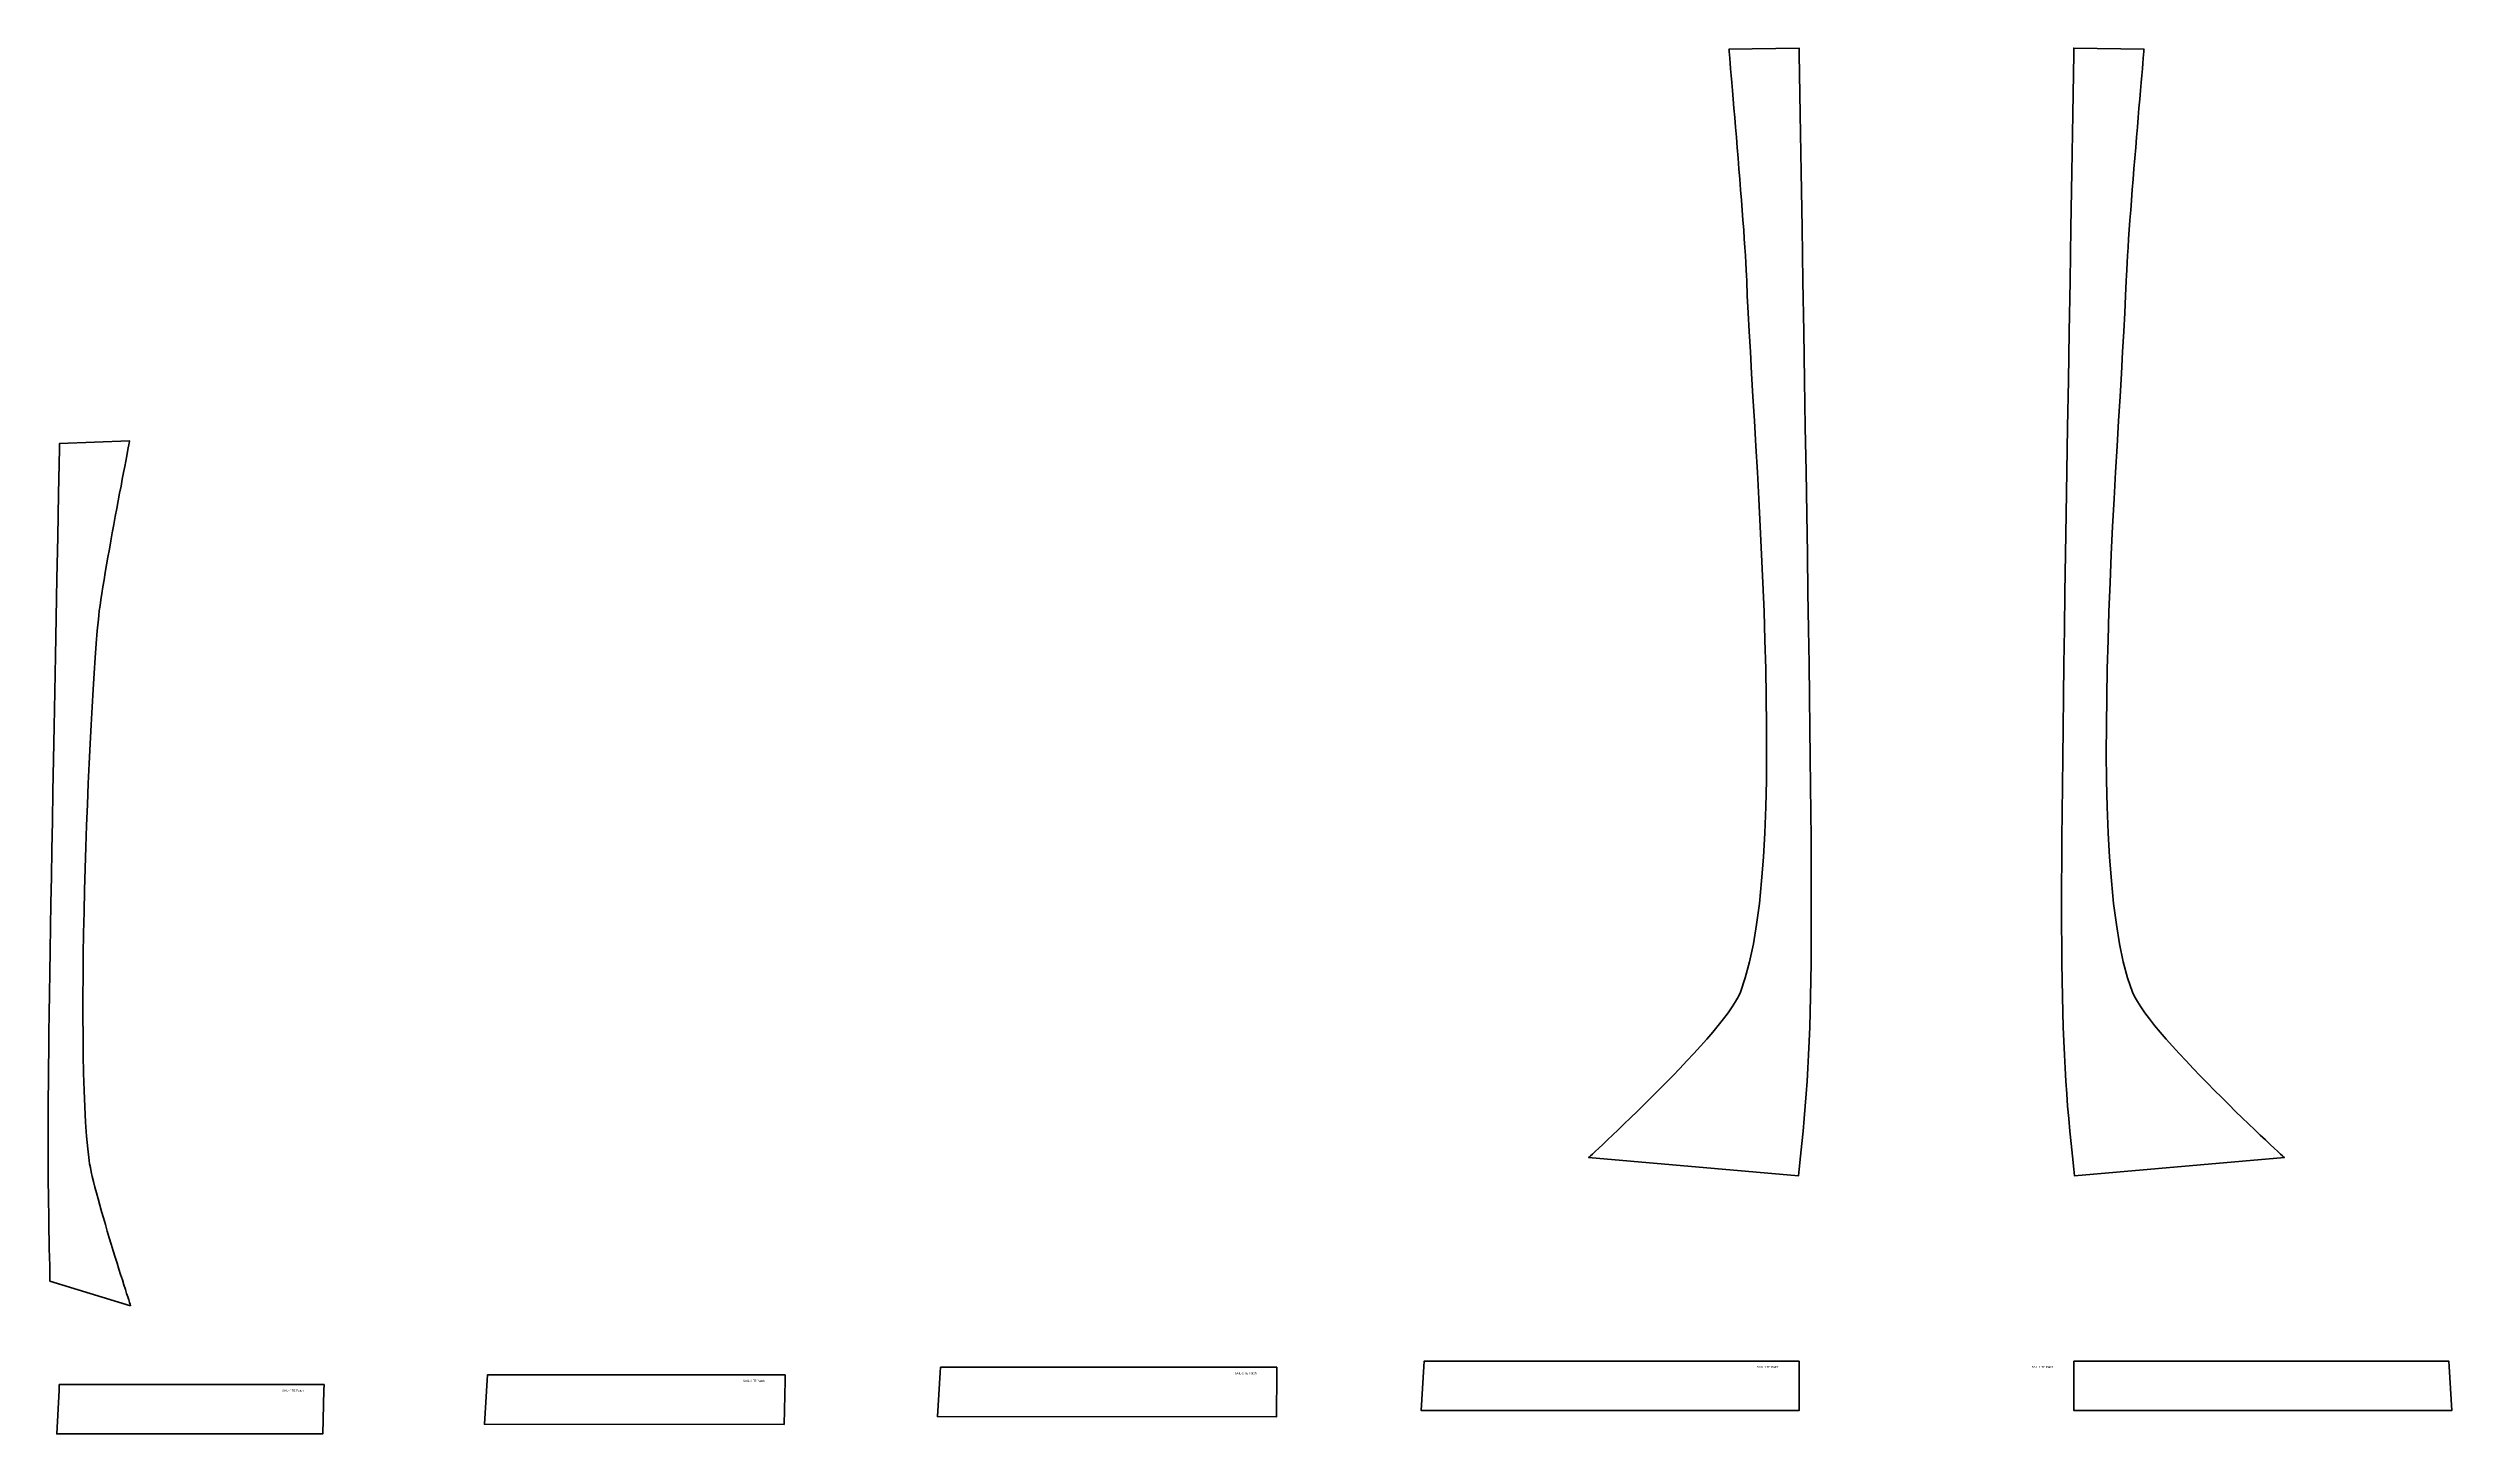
# Model space of a CAD drawing. Header units: millimetres. Extents: x -6563 to 7569, y -6188 to 4550.
# Drawn here: x -2690 to 734, y 2576 to 4550 of the extents above; entities that cross this region are included whole.
import ezdxf

# ---------------------------------------------------------------- set-up
doc = ezdxf.new("R2010")
doc.units = ezdxf.units.MM
doc.layers.add('SAIL', color=7, linetype='Continuous', lineweight=50)
doc.layers.add('TEXT', color=3, linetype='Continuous')

# ---------------------------------------------------------------- blocks, each defined once
blk = doc.blocks.new('UV-SAIL-1.te_patch TE Patch_(27)')
at = {"layer": 'SAIL'}
blk.add_lwpolyline([(0, 0), (0, -8), (-0.1, -70.4), (-538.5, -70.3), (-534.5, -7.7), (-534, 0), (0, 0)], dxfattribs=at)
at = {"layer": 'TEXT'}
blk.add_text('SAIL-1 TE Patch', height=3, dxfattribs=at).set_placement((-60, -10))
blk = doc.blocks.new('UV-SAIL-1.te_patch.left TE Patch_(28)')
at = {"layer": 'SAIL'}
blk.add_lwpolyline([(0, 0), (0, -8), (0.1, -70.4), (538.5, -70.3), (534.5, -7.7), (534, 0), (0, 0)], dxfattribs=at)
at = {"layer": 'TEXT'}
blk.add_text('SAIL-1 TE Patch', height=3, dxfattribs=at).set_placement((-60, -10))
blk = doc.blocks.new('UV-SAIL-1.patch.strut.center_(35)')
at = {"layer": 'SAIL'}
blk.add_lwpolyline([(0, 0), (0.1, -0.9), (0.3, -3.4), (0.7, -7.4), (1.1, -13), (1.7, -19.8), (2.4, -27.9), (3.2, -37.2), (4.1, -47.5), (5.1, -58.7), (6.1, -70.8), (7.2, -83.6), (8.3, -97), (9.5, -110.9), (10.6, -125.3), (11.9, -140), (13.1, -154.9), (14.3, -170), (15.5, -185), (16.7, -200), (17.8, -214.8), (18.9, -229.3), (20, -243.3), (21, -256.9), (21.9, -269.9), (22.7, -282.2), (23.5, -293.7), (24.1, -304.3), (24.7, -313.9), (25.1, -322.3), (25.4, -329.6), (26.2, -351.2), (27.4, -375.4), (28.8, -402.1), (30.5, -431), (32.3, -461.9), (34.2, -494.6), (36.3, -529.1), (38.4, -565), (40.5, -602.1), (42.6, -640.4), (44.7, -679.6), (46.6, -719.4), (48.4, -759.8), (50, -800.6), (51.3, -841.4), (52.4, -882.3), (53.2, -922.9), (53.6, -963), (53.7, -1002.6), (53.3, -1041.3), (52.4, -1079.1), (51, -1115.7), (49.1, -1150.8), (46.5, -1184.5), (43.3, -1216.4), (39.4, -1246.3), (34.9, -1274.1), (29.5, -1299.6), (23.3, -1322.5), (16.3, -1342.8), (13.5, -1349.1), (9.5, -1356.2), (4.6, -1363.9), (-1.2, -1372.1), (-7.8, -1380.9), (-15.1, -1390.2), (-23.1, -1399.8), (-31.7, -1409.7), (-40.7, -1419.9), (-50.1, -1430.3), (-59.9, -1440.9), (-69.9, -1451.4), (-80.1, -1462), (-90.3, -1472.5), (-100.6, -1482.9), (-110.7, -1493.1), (-120.7, -1503), (-130.5, -1512.6), (-140, -1521.8), (-149, -1530.6), (-157.6, -1538.8), (-165.6, -1546.4), (-173, -1553.4), (-179.6, -1559.6), (-185.5, -1565.1), (-190.4, -1569.7), (-194.4, -1573.4), (-197.4, -1576.2), (-199.2, -1577.9), (-199.9, -1578.4), (-199.9, -1578.4), (99, -1604.6), (99, -1604.6), (100.1, -1594.8), (102.1, -1576.4), (104, -1558.5), (105.7, -1540.7), (107.3, -1523), (108.8, -1505.4), (110.1, -1487.6), (111.4, -1469.6), (112.4, -1451.2), (113.4, -1432.3), (114.3, -1412.8), (115, -1392.5), (115.6, -1371.3), (116.1, -1349.2), (116.6, -1326), (116.9, -1301.5), (117.1, -1275.7), (117.3, -1248.5), (117.3, -1219.7), (117.3, -1189.3), (117.1, -1157.1), (116.9, -1123.1), (116.6, -1087.2), (116.3, -1049.2), (115.8, -1009.2), (115.3, -966.9), (114.7, -922.3), (114.1, -875.3), (113.4, -825.9), (112.6, -773.8), (111.7, -719.1), (110.8, -661.7), (109.8, -601.4), (108.8, -538.2), (107.7, -471.9), (106.6, -402.6), (105.4, -330), (104.1, -254.2), (102.8, -175.2), (101.5, -92.5), (100.1, -6.3), (100, 1.7), (0, 0), (100, 1.7)], dxfattribs=at)
blk = doc.blocks.new('UV-SAIL-1.patch.strut.center.left_(36)')
at = {"layer": 'SAIL'}
blk.add_lwpolyline([(0, 0), (-0.1, -0.9), (-0.3, -3.4), (-0.7, -7.4), (-1.1, -13), (-1.7, -19.8), (-2.4, -27.9), (-3.2, -37.2), (-4.1, -47.5), (-5.1, -58.7), (-6.1, -70.8), (-7.2, -83.6), (-8.3, -97), (-9.5, -110.9), (-10.6, -125.3), (-11.9, -140), (-13.1, -154.9), (-14.3, -170), (-15.5, -185), (-16.7, -200), (-17.8, -214.8), (-18.9, -229.3), (-20, -243.3), (-21, -256.9), (-21.9, -269.9), (-22.7, -282.2), (-23.5, -293.7), (-24.1, -304.3), (-24.7, -313.9), (-25.1, -322.3), (-25.4, -329.6), (-26.2, -351.2), (-27.4, -375.4), (-28.8, -402.1), (-30.5, -431), (-32.3, -461.9), (-34.2, -494.6), (-36.3, -529.1), (-38.4, -565), (-40.5, -602.1), (-42.6, -640.4), (-44.7, -679.6), (-46.6, -719.4), (-48.4, -759.8), (-50, -800.6), (-51.3, -841.4), (-52.4, -882.3), (-53.2, -922.9), (-53.6, -963), (-53.7, -1002.6), (-53.3, -1041.3), (-52.4, -1079.1), (-51, -1115.7), (-49.1, -1150.8), (-46.5, -1184.5), (-43.3, -1216.4), (-39.4, -1246.3), (-34.9, -1274.1), (-29.5, -1299.6), (-23.3, -1322.5), (-16.3, -1342.8), (-13.5, -1349.1), (-9.5, -1356.2), (-4.6, -1363.9), (1.2, -1372.1), (7.8, -1380.9), (15.1, -1390.2), (23.1, -1399.8), (31.7, -1409.7), (40.7, -1419.9), (50.1, -1430.3), (59.9, -1440.9), (69.9, -1451.4), (80.1, -1462), (90.3, -1472.5), (100.6, -1482.9), (110.7, -1493.1), (120.7, -1503), (130.5, -1512.6), (140, -1521.8), (149, -1530.6), (157.6, -1538.8), (165.6, -1546.4), (173, -1553.4), (179.6, -1559.6), (185.5, -1565.1), (190.4, -1569.7), (194.4, -1573.4), (197.4, -1576.2), (199.2, -1577.9), (199.9, -1578.4), (199.9, -1578.4), (-99, -1604.6), (-99, -1604.6), (-100.1, -1594.8), (-102.1, -1576.4), (-104, -1558.5), (-105.7, -1540.7), (-107.3, -1523), (-108.8, -1505.4), (-110.1, -1487.6), (-111.4, -1469.6), (-112.4, -1451.2), (-113.4, -1432.3), (-114.3, -1412.8), (-115, -1392.5), (-115.6, -1371.3), (-116.1, -1349.2), (-116.6, -1326), (-116.9, -1301.5), (-117.1, -1275.7), (-117.3, -1248.5), (-117.3, -1219.7), (-117.3, -1189.3), (-117.1, -1157.1), (-116.9, -1123.1), (-116.6, -1087.2), (-116.3, -1049.2), (-115.8, -1009.2), (-115.3, -966.9), (-114.7, -922.3), (-114.1, -875.3), (-113.4, -825.9), (-112.6, -773.8), (-111.7, -719.1), (-110.8, -661.7), (-109.8, -601.4), (-108.8, -538.2), (-107.7, -471.9), (-106.6, -402.6), (-105.4, -330), (-104.1, -254.2), (-102.8, -175.2), (-101.5, -92.5), (-100.1, -6.3), (-100, 1.7), (0, 0), (-100, 1.7)], dxfattribs=at)
blk = doc.blocks.new('UV-SAIL-2.te_patch TE Patch_(38)')
at = {"layer": 'SAIL'}
blk.add_lwpolyline([(0, 0), (0, -8), (-0.4, -70.4), (-483.5, -70.3), (-479.6, -7.7), (-479.1, 0), (0, 0)], dxfattribs=at)
at = {"layer": 'TEXT'}
blk.add_text('SAIL-2 TE Patch', height=3, dxfattribs=at).set_placement((-60, -10))
blk = doc.blocks.new('UV-SAIL-3.te_patch TE Patch_(41)')
at = {"layer": 'SAIL'}
blk.add_lwpolyline([(0, 0), (-0.2, -8.1), (-1.5, -70.4), (-428.4, -70.3), (-424.6, -7.7), (-424.1, 0), (0, 0)], dxfattribs=at)
at = {"layer": 'TEXT'}
blk.add_text('SAIL-3 TE Patch', height=3, dxfattribs=at).set_placement((-60, -10))
blk = doc.blocks.new('UV-SAIL-4.te_patch TE Patch_(44)')
at = {"layer": 'SAIL'}
blk.add_lwpolyline([(0, 0), (-0.2, -8.1), (-1.8, -70.4), (-380.8, -70.3), (-377.5, -7.8), (-377.1, 0), (0, 0)], dxfattribs=at)
at = {"layer": 'TEXT'}
blk.add_text('SAIL-4 TE Patch', height=3, dxfattribs=at).set_placement((-60, -10))
blk = doc.blocks.new('UV-SAIL-4.patch.strut.outside_(46)')
at = {"layer": 'SAIL'}
blk.add_lwpolyline([(0, 0), (-0.2, 0.5), (-0.7, 2.1), (-1.5, 4.6), (-2.6, 8.1), (-4, 12.4), (-5.6, 17.4), (-7.4, 23.2), (-9.5, 29.6), (-11.7, 36.6), (-14.1, 44.2), (-16.6, 52.1), (-19.2, 60.5), (-21.9, 69.3), (-24.6, 78.2), (-27.4, 87.4), (-30.3, 96.8), (-33.1, 106.2), (-35.9, 115.6), (-38.6, 125), (-41.3, 134.3), (-43.8, 143.4), (-46.3, 152.2), (-48.6, 160.8), (-50.8, 169), (-52.8, 176.7), (-54.5, 184), (-56.1, 190.7), (-57.3, 196.8), (-58.4, 202.2), (-59.1, 206.9), (-61, 223.2), (-62.6, 241.4), (-64, 261.5), (-65.1, 283.2), (-66.1, 306.4), (-66.8, 331), (-67.4, 356.9), (-67.7, 383.8), (-67.9, 411.8), (-67.9, 440.5), (-67.7, 470), (-67.4, 500), (-66.9, 530.4), (-66.3, 561.1), (-65.5, 592), (-64.7, 622.8), (-63.7, 653.6), (-62.7, 684), (-61.5, 714), (-60.3, 743.5), (-59, 772.3), (-57.7, 800.3), (-56.3, 827.3), (-54.9, 853.1), (-53.4, 877.8), (-51.9, 901.1), (-50.4, 922.8), (-48.9, 942.9), (-47.4, 961.2), (-45.9, 977.6), (-45.3, 983.2), (-44.5, 989.7), (-43.5, 997.1), (-42.3, 1005.3), (-40.9, 1014.2), (-39.4, 1023.7), (-37.7, 1033.7), (-36, 1044.2), (-34.1, 1055.1), (-32.2, 1066.3), (-30.1, 1077.7), (-28.1, 1089.2), (-26, 1100.8), (-23.9, 1112.4), (-21.8, 1123.9), (-19.7, 1135.2), (-17.6, 1146.3), (-15.6, 1157), (-13.6, 1167.3), (-11.8, 1177.2), (-10, 1186.5), (-8.3, 1195.1), (-6.8, 1203), (-5.4, 1210.2), (-4.2, 1216.4), (-3.2, 1221.7), (-2.4, 1225.9), (-1.8, 1229.1), (-1.4, 1231), (-1.3, 1231.7), (-1.3, 1231.7), (-101.2, 1228.2), (-101.2, 1228.2), (-101.4, 1220.5), (-102.6, 1156.4), (-103.7, 1095), (-104.8, 1035.9), (-105.9, 979.7), (-106.9, 925.6), (-107.9, 874.1), (-108.8, 824.8), (-109.7, 777.8), (-110.5, 732.9), (-111.3, 690.2), (-112.1, 649.5), (-112.8, 610.7), (-113.4, 573.4), (-114, 538.9), (-114.6, 505.7), (-115.1, 474.3), (-115.5, 444.4), (-115.9, 415.9), (-116.3, 389.3), (-116.6, 364), (-116.9, 339.9), (-117.1, 317.4), (-117.2, 295.9), (-117.3, 275.6), (-117.4, 256.4), (-117.4, 238.2), (-117.4, 220.9), (-117.4, 204.4), (-117.3, 188.8), (-117.2, 173.9), (-117, 159.4), (-116.8, 145.7), (-116.6, 132.2), (-116.4, 119.4), (-116.2, 106.5), (-115.9, 93.9), (-115.7, 81.6), (-115.4, 69), (-115.2, 56.6), (-115, 44), (-114.8, 35), (-114.8, 35), (0, 0)], dxfattribs=at)

msp = doc.modelspace()

# ---------------------------------------------------------------- block references
for name, p in [('UV-SAIL-1.patch.strut.center_(35)', (-295.6, 4548.1)), ('UV-SAIL-1.patch.strut.center.left_(36)', (295.6, 4548.1)), ('UV-SAIL-4.patch.strut.outside_(46)', (-2572.1, 2758.7)), ('UV-SAIL-2.te_patch TE Patch_(38)', (-939.4, 2671)), ('UV-SAIL-1.te_patch TE Patch_(27)', (-195.6, 2679.8)), ('UV-SAIL-1.te_patch.left TE Patch_(28)', (195.6, 2679.8)), ('UV-SAIL-4.te_patch TE Patch_(44)', (-2296.5, 2646.4)), ('UV-SAIL-3.te_patch TE Patch_(41)', (-1639.7, 2660.1))]:
    msp.add_blockref(name, p)

doc.saveas('drawing.dxf')
